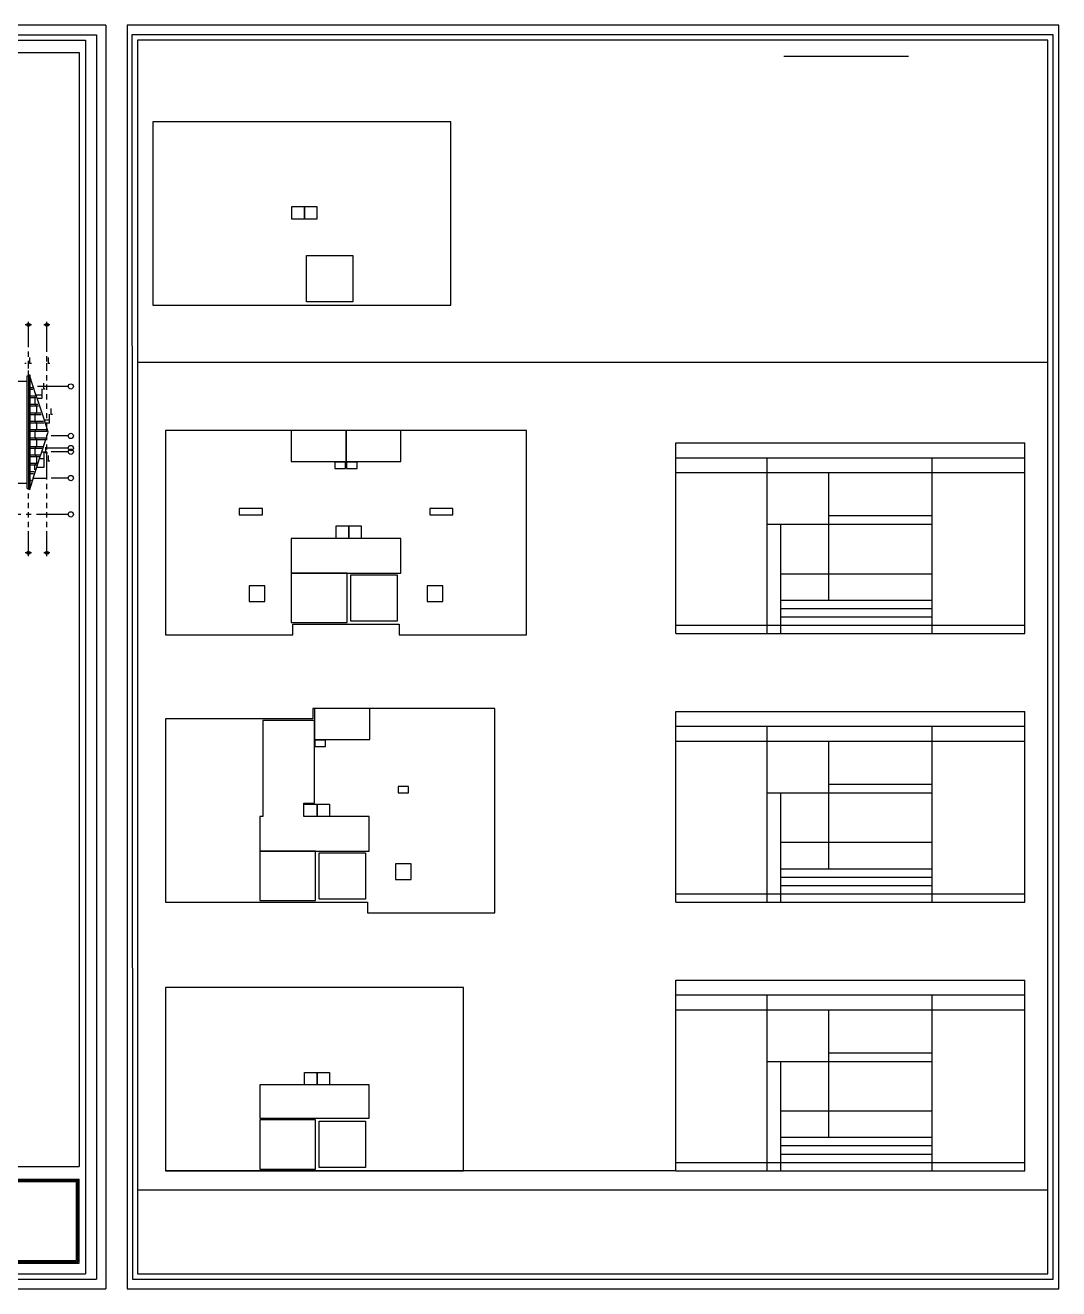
# Model space of a CAD drawing. Header units: metres. Extents: x -220 to 294, y -29 to 18.
# Drawn here: x -173.13 to -148.58, y -12 to 18 of the extents above; entities that cross this region are included whole.
import ezdxf

# ---------------------------------------------------------------- set-up
doc = ezdxf.new("R2010")
doc.units = ezdxf.units.M
doc.header["$MEASUREMENT"] = 0
doc.linetypes.add('CENTER2', pattern=[1.125, 0.75, -0.125, 0.125, -0.125])
doc.linetypes.add('DASHED4', pattern=[0.1875, 0.125, -0.0625])
for name, color, linetype in [('Cizgi', 7, 'Continuous'), ('Kesit_Kot', 7, 'Continuous'), ('Rota', 7, 'Continuous'), ('Standart', 7, 'Continuous'), ('Tarama', 7, 'Continuous')]:
    doc.layers.add(name, color=color, linetype=linetype)

msp = doc.modelspace()

# ---------------------------------------------------------------- hatches: boundary and pattern name
at = {"layer": 'Kesit_Kot', "linetype": 'Continuous', "lineweight": -3}
for points in [[(-173.057, 9.974), (-173.02, 9.955), (-173.02, 9.974)], [(-172.62, 9.974), (-172.582, 9.955), (-172.582, 9.974)], [(-172.732, 9.366), (-172.695, 9.347), (-172.695, 9.366)], [(-172.557, 8.768), (-172.52, 8.749), (-172.52, 8.768)], [(-172.682, 7.848), (-172.645, 7.829), (-172.645, 7.848)], [(-172.62, 7.654), (-172.582, 7.635), (-172.582, 7.654)]]:
    msp.add_hatch(color=251, dxfattribs=at).paths.add_polyline_path(points)
at = {"layer": 'Tarama', "linetype": 'Continuous', "lineweight": -3}
for points in [[(-173.057, 10.849), (-173.062, 10.849), (-173.066, 10.85), (-173.07, 10.851), (-173.074, 10.853), (-173.077, 10.855), (-173.081, 10.857), (-173.084, 10.86), (-173.087, 10.863), (-173.089, 10.867), (-173.091, 10.87), (-173.093, 10.874), (-173.094, 10.878), (-173.095, 10.882), (-173.095, 10.887), (-173.057, 10.887)], [(-173.057, 10.924), (-173.053, 10.924), (-173.049, 10.923), (-173.045, 10.922), (-173.041, 10.92), (-173.037, 10.918), (-173.034, 10.916), (-173.031, 10.913), (-173.028, 10.91), (-173.026, 10.907), (-173.024, 10.903), (-173.022, 10.899), (-173.021, 10.895), (-173.02, 10.891), (-173.02, 10.887), (-173.057, 10.887)], [(-172.62, 10.849), (-172.624, 10.849), (-172.628, 10.85), (-172.632, 10.851), (-172.636, 10.853), (-172.64, 10.855), (-172.643, 10.857), (-172.646, 10.86), (-172.649, 10.863), (-172.652, 10.867), (-172.654, 10.87), (-172.655, 10.874), (-172.656, 10.878), (-172.657, 10.882), (-172.657, 10.887), (-172.62, 10.887)], [(-172.62, 10.924), (-172.616, 10.924), (-172.612, 10.923), (-172.608, 10.922), (-172.604, 10.92), (-172.6, 10.918), (-172.597, 10.916), (-172.593, 10.913), (-172.591, 10.91), (-172.588, 10.907), (-172.586, 10.903), (-172.585, 10.899), (-172.583, 10.895), (-172.583, 10.891), (-172.582, 10.887), (-172.62, 10.887)], [(-173.057, 5.436), (-173.062, 5.436), (-173.066, 5.437), (-173.07, 5.438), (-173.074, 5.439), (-173.077, 5.442), (-173.081, 5.444), (-173.084, 5.447), (-173.087, 5.45), (-173.089, 5.453), (-173.091, 5.457), (-173.093, 5.461), (-173.094, 5.465), (-173.095, 5.469), (-173.095, 5.473), (-173.057, 5.473)], [(-173.057, 5.511), (-173.053, 5.511), (-173.049, 5.51), (-173.045, 5.509), (-173.041, 5.507), (-173.037, 5.505), (-173.034, 5.503), (-173.031, 5.5), (-173.028, 5.497), (-173.026, 5.493), (-173.024, 5.49), (-173.022, 5.486), (-173.021, 5.482), (-173.02, 5.477), (-173.02, 5.473), (-173.057, 5.473)], [(-172.62, 5.436), (-172.624, 5.436), (-172.628, 5.437), (-172.632, 5.438), (-172.636, 5.439), (-172.64, 5.442), (-172.643, 5.444), (-172.646, 5.447), (-172.649, 5.45), (-172.652, 5.453), (-172.654, 5.457), (-172.655, 5.461), (-172.656, 5.465), (-172.657, 5.469), (-172.657, 5.473), (-172.62, 5.473)], [(-172.62, 5.511), (-172.616, 5.511), (-172.612, 5.51), (-172.608, 5.509), (-172.604, 5.507), (-172.6, 5.505), (-172.597, 5.503), (-172.593, 5.5), (-172.591, 5.497), (-172.588, 5.493), (-172.586, 5.49), (-172.585, 5.486), (-172.583, 5.482), (-172.583, 5.477), (-172.582, 5.473), (-172.62, 5.473)]]:
    msp.add_hatch(color=251, dxfattribs=at).paths.add_polyline_path(points)

# ---------------------------------------------------------------- linework, layer by layer
at = {"color": 118, "linetype": 'Continuous', "lineweight": -3}
for points in [[(-174.066, -9.395), (-171.855, -9.395)], [(-174.035, -9.426), (-171.886, -9.426)], [(-174.003, -9.457), (-171.917, -9.457)], [(-171.917, -11.332), (-171.917, -9.457)], [(-171.886, -11.364), (-171.886, -9.426)], [(-171.855, -11.395), (-171.855, -9.395)], [(-174.066, -11.395), (-171.855, -11.395)], [(-174.035, -11.364), (-171.886, -11.364)], [(-174.003, -11.332), (-171.917, -11.332)]]:
    msp.add_lwpolyline(points, dxfattribs=at)
at = {"layer": 'Cizgi', "color": 166, "linetype": 'Continuous', "lineweight": -3}
for points in [[(-148.583, 18), (-170.715, 18)], [(-170.715, -12), (-148.583, -12)]]:
    msp.add_lwpolyline(points, dxfattribs=at)
at = {"layer": 'Cizgi', "color": 251, "linetype": 'DASHED4', "lineweight": -3}
for points in [[(-173.057, 9.681), (-173.057, 10.474)], [(-172.62, 8.443), (-172.62, 10.474)], [(-172.62, 7.249), (-172.62, 8.443)], [(-172.62, 5.636), (-172.62, 7.249)], [(-173.057, 5.636), (-173.057, 6.992)]]:
    msp.add_lwpolyline(points, dxfattribs=at)
at = {"layer": 'Cizgi', "color": 251, "linetype": 'Continuous', "lineweight": -3}
for points in [[(-173.087, 9.674), (-173.062, 9.674)], [(-173.087, 9.549), (-173.087, 9.674)], [(-173.087, 9.674), (-173.062, 9.674)], [(-173.087, 9.549), (-173.087, 9.674)], [(-173.087, 9.674), (-173.05, 9.674)], [(-173.087, 7.124), (-173.087, 9.674)], [(-173.05, 9.674), (-173.05, 9.699)], [(-173.05, 6.974), (-173.05, 9.699)], [(-173.05, 9.699), (-173.025, 9.699)], [(-172.878, 9.224), (-173.025, 9.67)], [(-176.387, 9.549), (-173.087, 9.549)], [(-173.087, 7.124), (-173.087, 9.549)], [(-172.878, 9.224), (-172.732, 9.224)], [(-172.853, 9.149), (-172.878, 9.224)], [(-172.655, 8.549), (-172.853, 9.149)], [(-172.853, 9.149), (-172.732, 9.149)], [(-172.732, 9.149), (-172.732, 9.224)], [(-172.557, 8.624), (-172.68, 8.624)], [(-172.585, 8.336), (-172.655, 8.549)], [(-172.557, 8.549), (-172.655, 8.549)], [(-172.557, 8.549), (-172.557, 8.624)], [(-172.737, 7.874), (-172.585, 8.336)], [(-172.791, 7.711), (-172.737, 7.874)], [(-172.737, 7.874), (-172.62, 7.874)], [(-172.62, 7.249), (-172.62, 7.874)], [(-172.944, 7.249), (-172.857, 7.511)], [(-172.857, 7.511), (-172.791, 7.711)], [(-172.857, 7.511), (-172.682, 7.511)], [(-172.791, 7.711), (-172.682, 7.711)], [(-172.682, 7.511), (-172.682, 7.711)], [(-172.944, 7.249), (-173.025, 7.002)], [(-172.944, 7.249), (-172.62, 7.249)], [(-176.682, 7.124), (-173.087, 7.124)], [(-173.087, 6.999), (-173.087, 7.124)], [(-173.087, 6.999), (-173.087, 7.124)], [(-173.087, 6.999), (-173.087, 7.124)], [(-173.087, 6.999), (-173.087, 7.124)], [(-173.087, 6.999), (-173.087, 7.124)], [(-173.087, 6.999), (-173.062, 6.999)], [(-173.087, 6.999), (-173.062, 6.999)], [(-173.087, 6.999), (-173.062, 6.999)], [(-173.087, 6.999), (-173.062, 6.999)], [(-173.087, 6.999), (-173.05, 6.999)]]:
    msp.add_lwpolyline(points, dxfattribs=at)
at = {"layer": 'Cizgi', "color": 118, "linetype": 'Continuous', "lineweight": -3}
for points in [[(-157.681, 8.084), (-149.385, 8.084)], [(-157.681, 3.557), (-157.681, 8.084)], [(-149.385, 3.557), (-149.385, 8.084)], [(-157.681, 7.732), (-149.385, 7.732)], [(-155.509, 3.557), (-155.509, 7.732)], [(-151.588, 3.557), (-151.588, 7.732)], [(-157.681, 7.38), (-149.385, 7.38)], [(-154.046, 4.353), (-154.046, 7.38)], [(-151.588, 6.353), (-154.046, 6.353)], [(-155.509, 6.154), (-151.588, 6.154)], [(-155.183, 3.557), (-155.183, 6.154)], [(-155.183, 4.978), (-151.588, 4.978)], [(-155.183, 4.353), (-151.588, 4.353)], [(-155.183, 4.154), (-151.588, 4.154)], [(-155.183, 3.955), (-151.588, 3.955)], [(-157.681, 3.756), (-149.385, 3.756)], [(-157.681, 3.557), (-149.385, 3.557)], [(-157.681, 1.705), (-149.385, 1.705)], [(-157.681, -2.822), (-157.681, 1.705)], [(-149.385, -2.822), (-149.385, 1.705)], [(-157.681, 1.354), (-149.385, 1.354)], [(-155.509, -2.822), (-155.509, 1.354)], [(-151.588, -2.822), (-151.588, 1.354)], [(-157.681, 1.002), (-149.385, 1.002)], [(-154.046, -2.026), (-154.046, 1.002)], [(-155.509, -0.224), (-151.588, -0.224)], [(-155.183, -2.822), (-155.183, -0.224)], [(-151.588, -0.025), (-154.046, -0.025)], [(-155.183, -1.4), (-151.588, -1.4)], [(-155.183, -2.026), (-151.588, -2.026)], [(-155.183, -2.225), (-151.588, -2.225)], [(-157.681, -2.623), (-149.385, -2.623)], [(-155.183, -2.424), (-151.588, -2.424)], [(-157.681, -2.822), (-149.385, -2.822)], [(-157.681, -4.673), (-149.385, -4.673)], [(-157.681, -9.2), (-157.681, -4.673)], [(-149.385, -9.2), (-149.385, -4.673)], [(-157.681, -5.025), (-149.385, -5.025)], [(-155.509, -9.2), (-155.509, -5.025)], [(-151.588, -9.2), (-151.588, -5.025)], [(-157.681, -5.377), (-149.385, -5.377)], [(-154.046, -8.404), (-154.046, -5.377)], [(-151.588, -6.404), (-154.046, -6.404)], [(-155.509, -6.603), (-151.588, -6.603)], [(-155.183, -9.2), (-155.183, -6.603)], [(-155.183, -7.778), (-151.588, -7.778)], [(-155.183, -8.404), (-151.588, -8.404)], [(-155.183, -8.603), (-151.588, -8.603)], [(-155.183, -8.802), (-151.588, -8.802)], [(-157.681, -9.001), (-149.385, -9.001)], [(-157.681, -9.2), (-149.385, -9.2)]]:
    msp.add_lwpolyline(points, dxfattribs=at)
at = {"layer": 'Cizgi', "color": 216, "linetype": 'Continuous', "lineweight": -3}
msp.add_lwpolyline([(-157.681, -9.2), (-169.8, -9.2)], dxfattribs=at)
at = {"layer": 'Kesit_Kot', "color": 251, "linetype": 'Continuous', "lineweight": -3}
for points in [[(-173.145, 9.974), (-173.107, 9.974)], [(-173.057, 9.849), (-173.057, 9.974)], [(-173.02, 9.974), (-173.02, 10.108)], [(-173.02, 9.974), (-172.982, 9.974)], [(-172.62, 9.849), (-172.62, 9.974)], [(-172.582, 9.974), (-172.582, 10.108)], [(-172.582, 9.974), (-172.545, 9.974)], [(-172.732, 9.241), (-172.732, 9.366)], [(-172.695, 9.366), (-172.695, 9.501)], [(-172.695, 9.366), (-172.657, 9.366)], [(-172.557, 8.643), (-172.557, 8.768)], [(-172.52, 8.768), (-172.52, 8.902)], [(-172.52, 8.768), (-172.482, 8.768)], [(-172.682, 7.723), (-172.682, 7.848)], [(-172.645, 7.848), (-172.645, 7.982)], [(-172.645, 7.848), (-172.607, 7.848)], [(-172.62, 7.529), (-172.62, 7.654)], [(-172.582, 7.654), (-172.582, 7.788)], [(-172.582, 7.654), (-172.545, 7.654)]]:
    msp.add_lwpolyline(points, dxfattribs=at)
at = {"layer": 'Rota', "color": 6, "linetype": 'Continuous', "lineweight": -3}
for points in [[(-170.101, 15.705), (-170.101, 11.355)], [(-163.027, 15.705), (-170.101, 15.705)], [(-163.027, 11.355), (-163.027, 15.705)], [(-166.801, 13.693), (-166.501, 13.693)], [(-166.801, 13.393), (-166.801, 13.693)], [(-166.501, 13.393), (-166.501, 13.693)], [(-166.501, 13.693), (-166.204, 13.693)], [(-166.501, 13.693), (-166.501, 13.393)], [(-166.204, 13.693), (-166.204, 13.393)], [(-166.501, 13.393), (-166.801, 13.393)], [(-166.204, 13.393), (-166.501, 13.393)], [(-166.451, 12.53), (-165.351, 12.53)], [(-166.451, 11.43), (-166.451, 12.53)], [(-165.351, 12.53), (-165.351, 11.43)], [(-165.351, 11.43), (-166.451, 11.43)], [(-170.101, 11.355), (-163.027, 11.355)], [(-169.8, 8.378), (-169.8, 3.528)], [(-161.226, 8.378), (-169.8, 8.378)], [(-166.813, 8.378), (-166.813, 7.641)], [(-165.512, 8.378), (-166.813, 8.378)], [(-165.512, 7.641), (-165.512, 8.378)], [(-165.512, 8.378), (-165.512, 7.641)], [(-164.213, 8.378), (-165.512, 8.378)], [(-164.213, 7.641), (-164.213, 8.378)], [(-161.226, 3.528), (-161.226, 8.378)], [(-166.813, 7.641), (-165.512, 7.641)], [(-165.775, 7.628), (-165.775, 7.478)], [(-165.525, 7.628), (-165.775, 7.628)], [(-165.525, 7.478), (-165.525, 7.628)], [(-165.512, 7.641), (-164.213, 7.641)], [(-165.5, 7.628), (-165.5, 7.478)], [(-165.25, 7.628), (-165.5, 7.628)], [(-165.25, 7.478), (-165.25, 7.628)], [(-165.775, 7.478), (-165.525, 7.478)], [(-165.5, 7.478), (-165.25, 7.478)], [(-168.05, 6.528), (-168.05, 6.378)], [(-167.5, 6.528), (-168.05, 6.528)], [(-168.05, 6.378), (-167.5, 6.378)], [(-167.5, 6.378), (-167.5, 6.528)], [(-163.526, 6.528), (-163.526, 6.378)], [(-162.976, 6.528), (-163.526, 6.528)], [(-163.526, 6.378), (-162.976, 6.378)], [(-162.976, 6.378), (-162.976, 6.528)], [(-165.75, 6.116), (-165.45, 6.116)], [(-165.75, 5.816), (-165.75, 6.116)], [(-165.45, 5.816), (-165.45, 6.116)], [(-165.45, 6.116), (-165.153, 6.116)], [(-165.45, 6.116), (-165.45, 5.816)], [(-165.153, 6.116), (-165.153, 5.816)], [(-166.813, 5.816), (-166.813, 4.991)], [(-164.213, 5.816), (-166.813, 5.816)], [(-165.45, 5.816), (-165.75, 5.816)], [(-165.153, 5.816), (-165.45, 5.816)], [(-164.213, 4.991), (-164.213, 5.816)], [(-166.813, 4.991), (-166.813, 3.816)], [(-165.488, 4.991), (-166.813, 4.991)], [(-166.813, 4.991), (-164.213, 4.991)], [(-165.488, 3.816), (-165.488, 4.991)], [(-165.4, 4.953), (-164.3, 4.953)], [(-165.4, 3.853), (-165.4, 4.953)], [(-164.3, 4.953), (-164.3, 3.853)], [(-167.438, 4.691), (-167.812, 4.691)], [(-167.812, 4.691), (-167.812, 4.316)], [(-167.438, 4.316), (-167.438, 4.691)], [(-163.213, 4.691), (-163.588, 4.691)], [(-163.588, 4.691), (-163.588, 4.316)], [(-163.213, 4.316), (-163.213, 4.691)], [(-167.812, 4.316), (-167.438, 4.316)], [(-163.588, 4.316), (-163.213, 4.316)], [(-166.813, 3.816), (-165.488, 3.816)], [(-166.775, 3.528), (-166.775, 3.778)], [(-166.775, 3.778), (-164.25, 3.778)], [(-164.3, 3.853), (-165.4, 3.853)], [(-164.25, 3.778), (-164.25, 3.528)], [(-169.8, 3.528), (-166.775, 3.528)], [(-164.25, 3.528), (-161.226, 3.528)], [(-169.8, 1.528), (-169.8, -2.822)], [(-166.3, 1.528), (-169.8, 1.528)], [(-161.976, 1.778), (-166.3, 1.778)], [(-166.3, 1.778), (-166.3, 1.528)], [(-166.262, 1.778), (-166.262, 1.041)], [(-164.95, 1.778), (-166.262, 1.778)], [(-164.95, 1.041), (-164.95, 1.778)], [(-161.976, -3.072), (-161.976, 1.778)], [(-167.488, 1.491), (-167.488, -0.784)], [(-166.262, 1.491), (-167.488, 1.491)], [(-166.262, -0.472), (-166.262, 1.491)], [(-166.262, 1.041), (-164.95, 1.041)], [(-166.25, 1.028), (-166.25, 0.878)], [(-166, 1.028), (-166.25, 1.028)], [(-166, 0.878), (-166, 1.028)], [(-166.25, 0.878), (-166, 0.878)], [(-164.276, -0.072), (-164.276, -0.222)], [(-164.026, -0.072), (-164.276, -0.072)], [(-164.276, -0.222), (-164.026, -0.222)], [(-164.026, -0.222), (-164.026, -0.072)], [(-166.512, -0.784), (-166.512, -0.472)], [(-166.512, -0.472), (-166.262, -0.472)], [(-166.512, -0.497), (-166.2, -0.497)], [(-166.512, -0.784), (-166.512, -0.497)], [(-166.2, -0.784), (-166.2, -0.497)], [(-166.2, -0.497), (-165.903, -0.497)], [(-166.2, -0.497), (-166.2, -0.784)], [(-165.903, -0.497), (-165.903, -0.784)], [(-167.488, -0.784), (-167.563, -0.784)], [(-167.563, -0.784), (-167.563, -1.609)], [(-166.2, -0.784), (-166.512, -0.784)], [(-164.963, -0.784), (-166.512, -0.784)], [(-165.903, -0.784), (-166.2, -0.784)], [(-164.963, -1.609), (-164.963, -0.784)], [(-167.563, -1.609), (-167.563, -2.784)], [(-166.238, -1.609), (-167.563, -1.609)], [(-167.563, -1.609), (-164.963, -1.609)], [(-166.238, -2.784), (-166.238, -1.609)], [(-166.15, -1.647), (-165.05, -1.647)], [(-166.15, -2.747), (-166.15, -1.647)], [(-165.05, -1.647), (-165.05, -2.747)], [(-163.963, -1.909), (-164.338, -1.909)], [(-164.338, -1.909), (-164.338, -2.284)], [(-163.963, -2.284), (-163.963, -1.909)], [(-164.338, -2.284), (-163.963, -2.284)], [(-169.8, -2.822), (-165, -2.822)], [(-167.563, -2.784), (-166.238, -2.784)], [(-165.05, -2.747), (-166.15, -2.747)], [(-165, -2.822), (-165, -3.072)], [(-165, -3.072), (-161.976, -3.072)], [(-169.8, -4.85), (-169.8, -9.2)], [(-162.726, -4.85), (-169.8, -4.85)], [(-162.726, -9.2), (-162.726, -4.85)], [(-166.5, -6.862), (-166.2, -6.862)], [(-166.5, -7.162), (-166.5, -6.862)], [(-166.2, -7.162), (-166.2, -6.862)], [(-166.2, -6.862), (-165.903, -6.862)], [(-166.2, -6.862), (-166.2, -7.162)], [(-165.903, -6.862), (-165.903, -7.162)], [(-167.563, -7.162), (-167.563, -7.95)], [(-164.963, -7.162), (-167.563, -7.162)], [(-166.2, -7.162), (-166.5, -7.162)], [(-165.903, -7.162), (-166.2, -7.162)], [(-164.963, -7.95), (-164.963, -7.162)], [(-167.563, -7.95), (-164.963, -7.95)], [(-167.563, -7.987), (-167.563, -9.162)], [(-166.238, -7.987), (-167.563, -7.987)], [(-166.238, -9.162), (-166.238, -7.987)], [(-166.15, -8.025), (-165.05, -8.025)], [(-166.15, -9.125), (-166.15, -8.025)], [(-165.05, -8.025), (-165.05, -9.125)], [(-169.8, -9.2), (-162.726, -9.2)], [(-167.563, -9.162), (-166.238, -9.162)], [(-165.05, -9.125), (-166.15, -9.125)]]:
    msp.add_lwpolyline(points, dxfattribs=at)
at = {"layer": 'Rota', "color": 251, "linetype": 'Continuous', "lineweight": -3}
for points in [[(-173.025, 9.699), (-173.025, 6.999)], [(-173.025, 6.974), (-173.05, 6.974)], [(-173.025, 6.999), (-173.025, 6.974)]]:
    msp.add_lwpolyline(points, dxfattribs=at)
at = {"layer": 'Standart', "color": 166, "linetype": 'Continuous', "lineweight": -3}
for points in [[(-171.215, 18), (-209.987, 18)], [(-171.215, 18), (-171.215, -12)], [(-170.715, 18), (-170.715, -12)], [(-148.583, -12), (-148.583, 18)], [(-209.627, 17.775), (-171.44, 17.775)], [(-171.44, 17.775), (-171.44, -11.775)], [(-170.601, 17.775), (-170.587, -11.775)], [(-148.714, 17.775), (-170.601, 17.775)], [(-148.714, -11.775), (-148.714, 17.775)], [(-209.505, 17.65), (-171.705, 17.65)], [(-171.705, 17.65), (-171.705, -11.65)], [(-170.47, 17.65), (-170.47, -11.65)], [(-148.839, 17.65), (-170.47, 17.65)], [(-148.839, -11.65), (-148.839, 17.65)], [(-170.47, 10), (-148.839, 10)], [(-170.47, -9.65), (-148.839, -9.65)], [(-209.505, -11.65), (-171.705, -11.65)], [(-170.47, -11.65), (-148.839, -11.65)], [(-209.987, -12), (-171.215, -12)], [(-209.562, -11.775), (-171.44, -11.775)], [(-170.587, -11.775), (-148.714, -11.775)]]:
    msp.add_lwpolyline(points, dxfattribs=at)
at = {"layer": 'Standart', "color": 216, "linetype": 'Continuous', "lineweight": -3}
for points in [[(-199.171, 17.35), (-171.855, 17.35)], [(-171.855, 17.35), (-171.855, -9.095)], [(-172.982, 10.887), (-173.132, 10.887)], [(-173.057, 10.812), (-173.057, 10.962)], [(-173.057, 10.374), (-173.057, 10.812)], [(-172.545, 10.887), (-172.695, 10.887)], [(-172.62, 10.812), (-172.62, 10.962)], [(-172.62, 10.374), (-172.62, 10.812)], [(-173.057, 5.548), (-173.057, 5.986)], [(-172.62, 5.548), (-172.62, 5.986)], [(-172.982, 5.473), (-173.132, 5.473)], [(-173.057, 5.398), (-173.057, 5.548)], [(-172.545, 5.473), (-172.695, 5.473)], [(-172.62, 5.398), (-172.62, 5.548)], [(-199.171, -9.095), (-171.855, -9.095)]]:
    msp.add_lwpolyline(points, dxfattribs=at)
at = {"layer": 'Standart', "color": 118, "linetype": 'Continuous', "lineweight": -3}
msp.add_lwpolyline([(-155.114, 17.266), (-152.152, 17.266)], dxfattribs=at)
at = {"layer": 'Standart', "color": 251, "linetype": 'CENTER2', "lineweight": -3}
for points in [[(-172.114, 9.424), (-172.844, 9.424)], [(-172.114, 8.249), (-172.514, 8.249)], [(-172.114, 7.961), (-172.609, 7.961)], [(-172.114, 7.874), (-172.52, 7.874)], [(-172.114, 7.249), (-172.52, 7.249)], [(-172.114, 6.386), (-177.014, 6.386)]]:
    msp.add_lwpolyline(points, dxfattribs=at)
at = {"layer": 'Standart', "color": 216, "linetype": 'Continuous', "lineweight": -3}
for centre in [(-173.057, 10.887), (-172.62, 10.887), (-173.057, 5.473), (-172.62, 5.473)]:
    msp.add_circle(centre, 0.0375, dxfattribs=at)
at = {"layer": 'Standart', "color": 251, "linetype": 'Continuous', "lineweight": -3}
for centre in [(-172.051, 9.424), (-172.051, 8.249), (-172.051, 7.961), (-172.051, 7.874), (-172.051, 7.249), (-172.051, 6.386)]:
    msp.add_circle(centre, 0.0625, dxfattribs=at)
at = {"layer": 'Tarama', "color": 13, "linetype": 'Continuous', "lineweight": -3}
for points in [[(-173, 9.401), (-172.962, 9.401)], [(-173, 9.361), (-172.949, 9.361)], [(-173, 9.201), (-172.896, 9.201)], [(-173, 9.161), (-172.883, 9.161)], [(-173, 9.001), (-172.865, 9.001)], [(-172.905, 9.161), (-172.889, 9.177)], [(-172.905, 9.161), (-172.905, 9.001)], [(-172.905, 9.001), (-172.865, 8.961)], [(-172.865, 9.001), (-172.83, 9.001)], [(-173, 8.961), (-172.865, 8.961)], [(-173, 8.801), (-172.865, 8.801)], [(-173, 8.761), (-172.865, 8.761)], [(-172.865, 8.801), (-172.905, 8.761)], [(-172.905, 8.761), (-172.905, 8.601)], [(-172.865, 8.961), (-172.865, 8.801)], [(-172.865, 8.961), (-172.817, 8.961)], [(-172.865, 8.801), (-172.764, 8.801)], [(-172.865, 8.761), (-172.751, 8.761)], [(-173, 8.601), (-172.865, 8.601)], [(-173, 8.561), (-172.865, 8.561)], [(-173, 8.401), (-172.865, 8.401)], [(-172.905, 8.601), (-172.865, 8.561)], [(-172.865, 8.401), (-172.905, 8.361)], [(-172.865, 8.601), (-172.698, 8.601)], [(-172.865, 8.561), (-172.865, 8.401)], [(-172.865, 8.561), (-172.685, 8.561)], [(-172.865, 8.401), (-172.632, 8.401)], [(-173, 8.361), (-172.865, 8.361)], [(-173, 8.201), (-172.865, 8.201)], [(-173, 8.161), (-172.865, 8.161)], [(-172.905, 8.361), (-172.905, 8.201)], [(-172.905, 8.201), (-172.865, 8.161)], [(-172.865, 8.361), (-172.619, 8.361)], [(-172.865, 8.201), (-172.656, 8.201)], [(-172.865, 8.161), (-172.865, 8.001)], [(-172.865, 8.161), (-172.669, 8.161)], [(-173, 8.001), (-172.865, 8.001)], [(-173, 7.961), (-172.865, 7.961)], [(-173, 7.801), (-172.865, 7.801)], [(-172.865, 8.001), (-172.905, 7.961)], [(-172.905, 7.961), (-172.905, 7.801)], [(-172.905, 7.801), (-172.865, 7.761)], [(-172.865, 8.001), (-172.722, 8.001)], [(-172.865, 7.961), (-172.735, 7.961)], [(-172.865, 7.801), (-172.788, 7.801)], [(-173, 7.761), (-172.865, 7.761)], [(-173, 7.601), (-172.865, 7.601)], [(-173, 7.561), (-172.867, 7.561)], [(-172.865, 7.601), (-172.905, 7.561)], [(-172.905, 7.446), (-172.905, 7.561)], [(-172.865, 7.761), (-172.865, 7.601)], [(-172.865, 7.761), (-172.801, 7.761)], [(-172.865, 7.601), (-172.854, 7.601)], [(-173, 7.401), (-172.92, 7.401)], [(-173, 7.361), (-172.933, 7.361)], [(-173, 7.201), (-172.986, 7.201)], [(-173, 7.161), (-172.999, 7.161)]]:
    msp.add_lwpolyline(points, dxfattribs=at)

doc.saveas('drawing.dxf')
